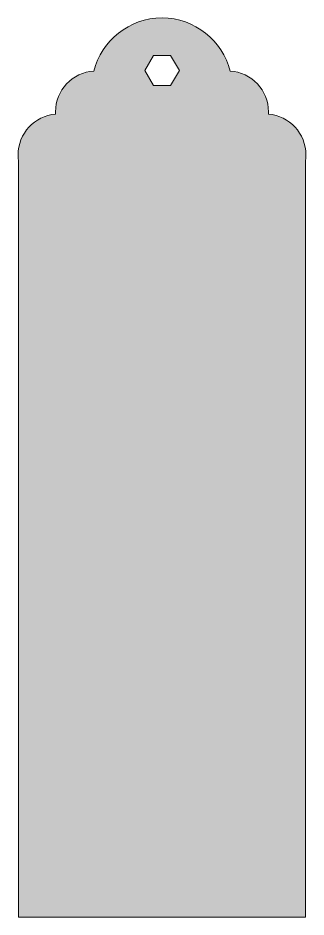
# Model space of a CAD drawing. Header units: centimetres. Extents: x 3.9 to 10.1, y -19.7 to -0.3.
import ezdxf

# ---------------------------------------------------------------- set-up
doc = ezdxf.new("R2010")
doc.units = ezdxf.units.CM
doc.header["$MEASUREMENT"] = 0
doc.layers.add('Layer 1', color=7, linetype='Continuous')

# ---------------------------------------------------------------- blocks, each defined once
blk = doc.blocks.new('block 2')
at = {"layer": 'Layer 1', "true_color": 0xf1ceac}
h = blk.add_hatch(color=31, dxfattribs=at)
h.dxf.hatch_style = 2
edge = h.paths.add_edge_path()
edge.add_spline(control_points=[(9.274, -2.396), (9.274, -2.38), (9.275, -2.365), (9.275, -2.349), (9.275, -1.881), (8.911, -1.498), (8.45, -1.468), (8.286, -0.812), (7.692, -0.325), (6.985, -0.325), (6.278, -0.325), (5.684, -0.812), (5.52, -1.468), (5.059, -1.498), (4.695, -1.881), (4.695, -2.349), (4.695, -2.365), (4.696, -2.38), (4.697, -2.396), (4.244, -2.434), (3.889, -2.813), (3.889, -3.275), (3.889, -3.314), (3.892, -3.352), (3.896, -3.39), (3.896, -3.39), (3.896, -19.69), (3.896, -19.69), (3.896, -19.69), (10.074, -19.69), (10.074, -19.69), (10.074, -19.69), (10.074, -3.39), (10.074, -3.39), (10.079, -3.352), (10.081, -3.314), (10.081, -3.275), (10.081, -2.813), (9.726, -2.434), (9.274, -2.396)], knot_values=[0, 0, 0, 0, 1, 1, 1, 2, 2, 2, 3, 3, 3, 4, 4, 4, 5, 5, 5, 6, 6, 6, 7, 7, 7, 8, 8, 8, 9, 9, 9, 10, 10, 10, 11, 11, 11, 12, 12, 12, 13, 13, 13, 13], degree=3, periodic=1)
h.paths.add_polyline_path([(7.171, -1.779), (6.799, -1.779), (6.613, -1.456), (6.799, -1.134), (7.171, -1.134), (7.358, -1.456)])
at = {"layer": 'Layer 1', "lineweight": 0}
blk.add_lwpolyline([(7.171, -1.779), (6.799, -1.779), (6.613, -1.456), (6.799, -1.134), (7.171, -1.134), (7.358, -1.456), (7.171, -1.779)], dxfattribs=at)
blk.add_open_spline([(9.274, -2.396), (9.274, -2.38), (9.275, -2.365), (9.275, -2.349), (9.275, -1.881), (8.911, -1.498), (8.45, -1.468), (8.286, -0.812), (7.692, -0.325), (6.985, -0.325), (6.278, -0.325), (5.684, -0.812), (5.52, -1.468), (5.059, -1.498), (4.695, -1.881), (4.695, -2.349), (4.695, -2.365), (4.696, -2.38), (4.697, -2.396), (4.244, -2.434), (3.889, -2.813), (3.889, -3.275), (3.889, -3.314), (3.892, -3.352), (3.896, -3.39), (3.896, -3.39), (3.896, -19.69), (3.896, -19.69), (3.896, -19.69), (10.074, -19.69), (10.074, -19.69), (10.074, -19.69), (10.074, -3.39), (10.074, -3.39), (10.079, -3.352), (10.081, -3.314), (10.081, -3.275), (10.081, -2.813), (9.726, -2.434), (9.274, -2.396)], degree=3, knots=[0, 0, 0, 0, 1, 1, 1, 2, 2, 2, 3, 3, 3, 4, 4, 4, 5, 5, 5, 6, 6, 6, 7, 7, 7, 8, 8, 8, 9, 9, 9, 10, 10, 10, 11, 11, 11, 12, 12, 12, 13, 13, 13, 13], dxfattribs=at)

msp = doc.modelspace()

# ---------------------------------------------------------------- block references
at = {"layer": 'Layer 1'}
msp.add_blockref('block 2', (0, 0), dxfattribs=at)

doc.saveas('drawing.dxf')
